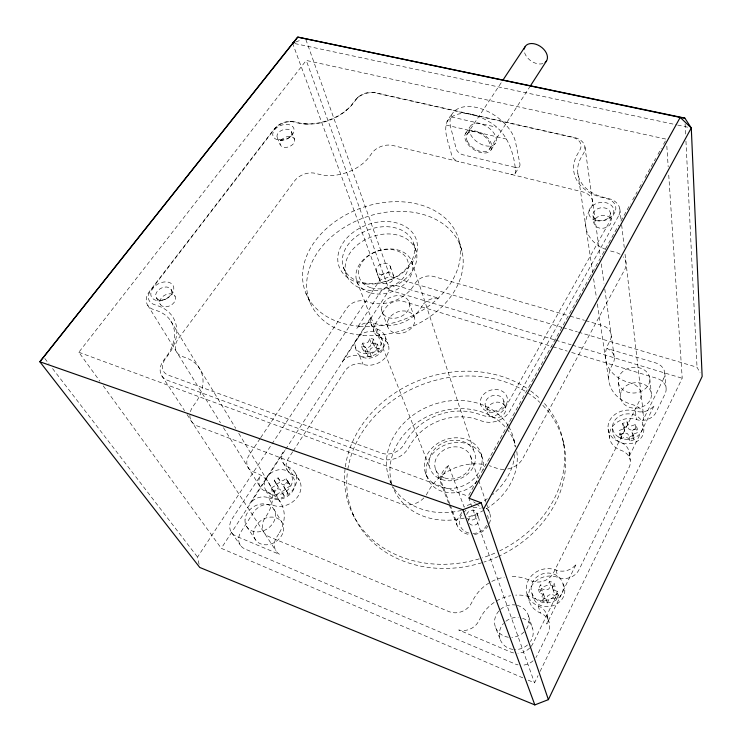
<?xml version="1.0" encoding="UTF-8"?>
<svg xmlns="http://www.w3.org/2000/svg" width="742" height="742" viewBox="0 0 742 742"><rect width="100%" height="100%" fill="white"/><g stroke="black" fill="none" stroke-linecap="round" stroke-linejoin="round"><path stroke-width="0.56" stroke-dasharray="3.71 2.78" d="M450.236 505.098L456.293 521.301A17.381 15.109 -20.5 0 0 469.714 534.546M449.828 504.031L440.498 479.684C440.488 473.925 443.92 468.712 448.576 465.549L464.149 507.111A17.381 15.109 -20.5 0 1 472.524 504.013M379.236 348.555L378.179 351.968L374.729 351.717L372.206 353.275L371.278 356.243L369.21 356.318L367.29 355.947L365.481 351.55L366.418 348.573L364.971 346.718L361.521 346.468L362.606 343.064L366.047 343.314L368.579 341.756L369.507 338.816L371.566 338.732L373.486 339.094L375.248 343.527L374.33 346.468L375.786 348.304L379.236 348.555L377.483 344.13L374.024 343.88L372.558 342.034L373.486 339.094M377.483 344.13L376.417 347.553L378.179 351.968M367.29 355.947L368.227 352.979L366.78 351.133L363.348 350.883L364.424 347.479L362.606 343.064M451.581 114.945C439.858 126.298 448.966 142.538 451.72 155.542A6.567 3.784 34.5 0 0 458.593 161.552M369.507 338.816L371.288 343.24L370.36 346.18L367.856 347.729L364.424 347.479M371.278 356.243L369.479 351.847L370.416 348.87L372.948 347.302L376.417 347.553M287.924 493.356L286.171 490.666L287.098 487.902L290.437 485.787L286.087 478.701L282.739 480.825L279.799 480.51L278.065 477.857L274.197 480.297L278.306 486.956L277.378 489.711L274.03 491.825L276.015 494.923L279.372 492.799L282.303 493.124L284.047 495.814L287.924 493.356L283.824 486.678L284.752 483.905L288.109 481.781L287.358 480.083M558.457 595.307L556.361 599.564L552.438 598.015L549.126 599.248L547.29 602.949L544.897 602.337L542.782 601.159L541.651 597.356L543.496 593.656L542.309 590.632L538.404 589.092L540.538 584.844L544.433 586.375L547.754 585.141L549.581 581.478L551.974 582.071L554.098 583.24L555.155 587.098L553.346 590.753L554.543 593.758L558.457 595.307L557.418 591.476L553.476 589.927L552.271 586.913L554.098 583.24M557.418 591.476L555.304 595.752L556.361 599.564M274.197 480.297L275.922 482.959L274.985 485.722L271.618 487.846L274.763 493.532M542.782 601.159L544.619 597.468L543.441 594.453L539.555 592.914L541.669 588.694L540.538 584.844M528.156 680.136L534.528 682.872L538.052 675.6M540.074 671.436L682.213 378.244L668.663 173.832M461.812 512.499L456.321 520.977M634.169 439.691L632.629 436.556L633.918 433.949L637.684 432.549L637.137 428.125L635.347 424.526L631.572 425.927L628.511 424.934L626.99 421.827L622.64 423.441L623.261 427.865L624.773 430.963L623.475 433.56L619.718 434.951L620.293 436.862L621.453 438.559L625.218 437.168L628.27 438.17L629.8 441.305L634.169 439.691L633.594 435.285L632.054 432.141L633.343 429.525L637.137 428.125M547.29 602.949L546.186 599.156L548.032 595.446L551.362 594.203L555.304 595.752M549.581 581.478L550.666 585.336L548.848 588.99L545.546 590.215L541.669 588.694M622.64 423.441L624.152 426.539L622.853 429.145L619.069 430.546L619.718 434.951M468.768 495.257L588.898 278.779M589.463 277.768L600.13 258.55M602.374 254.506L618.652 225.169M620.896 221.125L630.44 203.929M632.685 199.876L637.174 191.788M639.418 187.745L642.785 181.669M645.03 177.626L650.651 167.506M651.207 166.496L655.696 158.408M657.941 154.355L661.317 148.289M663.561 144.245L666.362 139.181L306.242 60.436L78.838 352.264L99.864 381.202M440.498 479.684L448.576 465.549M515.31 173.201L519.632 166.254M491.056 149.94L495.517 143.02M292.663 451.822L288.258 458.63A14.46 11.584 -29.1 0 0 292.543 474.63A19.097 15.369 -31.1 0 1 298.182 496.018A19.097 15.369 -31.1 0 1 272.982 505.219A14.933 12.067 -33.2 0 0 253.523 512.388L241.039 531.699A15.118 12.234 -34.8 0 0 244.981 548.987L515.059 663.942A16.435 15.415 -22.2 0 0 518.074 664.888M293.294 450.848L344.882 371.019A13.773 10.759 -23.2 0 1 363.079 364.368A17.687 13.681 -21.8 0 0 386.647 355.817A17.687 13.681 -21.8 0 0 380.275 337.48A13.439 10.295 -20.5 0 1 375.443 323.735L385.757 307.782A13.328 10.147 -19.7 0 1 403.388 301.354L551.742 346.412M489.637 149.031L529.695 86.972M522.85 677.854L221.274 548.319L285.03 450.255M285.661 449.281L389.198 290.057L306.242 60.436M199.088 564.337L197.539 557.075L379.691 280.281L390.079 276.506L561.833 327.278M465.466 133.597L470.02 126.724M466.885 134.506L501.991 81.537M260.052 438.652L249.201 454.967A15.35 12.076 -30.5 0 0 253.319 471.838L256.5 473.081A37.833 30.005 -33.5 0 1 266.851 515.152L264.708 518.5A16.009 13.031 -33.1 0 0 269.161 536.744L448.873 611.575A16.927 15.22 -26.7 0 0 471.402 603.181L473.387 599.425A41.246 37.925 -21.4 0 1 489.47 582.72M260.692 437.687L346.866 308.134A14.126 10.648 -21.4 0 1 365.546 301.335L368.626 302.282A33.334 24.774 -19.6 0 0 413.433 285.967L415.149 283.277A14.089 10.629 -17.8 0 1 433.773 276.497L568.966 315.795M446.953 121.771C456.757 107.553 477.366 114.444 489.405 121.938C507.074 131.937 513.863 151.887 515.616 171.05A6.678 3.951 32.7 0 1 510.672 174.277M274.661 128.552L276.117 127.086M289.797 137.233L291.179 135.925M357.143 98.12L358.59 96.822M346.143 110.502L347.562 109.232M285.577 489.368L281.682 491.835L279.938 489.136L276.989 488.82L273.613 490.954L272.36 489.562M276.58 484.294L280.43 481.864L282.164 484.517L285.086 484.832L288.415 482.727L289.677 484.09M168.981 297.041L167.859 297.885M633.594 435.285L629.207 436.908L627.676 433.764L624.606 432.762L620.813 434.163L619.069 430.546M623.261 427.865L627.593 426.27L629.105 429.358L632.147 430.351L635.913 428.959L637.684 432.549M165.438 299.239L164.112 299.759M295.789 41.932L301.169 40.012M371.288 343.24L375.248 343.527M369.479 351.847L365.481 351.55M280.253 140.145A11.102 7.309 -20.8 0 0 293.86 128.468A11.102 7.309 -20.8 0 0 276.163 128.162A11.102 7.309 -20.8 0 0 280.253 140.145L282.155 140.164A7.726 5.092 -20.8 0 0 291.671 132.048A7.726 5.092 -20.8 0 0 279.363 131.816A7.726 5.092 -20.8 0 0 282.192 140.173M303.877 123.858L305.964 123.951M306.492 123.979L308.366 124.062M289.872 121.475L292.793 121.605M372.734 92.416L374.756 92.639M294.824 43.565L676.565 124.823M677.696 125.064L689.021 127.476M451.349 116.921L496.315 127.179M446.09 125.055L506.545 139.051M550.666 585.336L555.155 587.098M546.186 599.156L541.651 597.356M570.079 316.12L584.483 320.303M585.596 320.627L602.216 325.46A15.109 11.965 -9 0 1 609.989 340.819L608.421 343.796A37.109 29.652 -6 0 0 627.751 382.139L631.488 383.289A15.74 12.902 -6.6 0 1 639.892 399.901L553.634 572.527A16.843 15.192 -15 0 1 531.198 580.893L527.256 579.344A41.246 37.925 -21.4 0 0 509.476 576.59M562.946 327.602L577.35 331.86M578.463 332.184L697.026 367.234L700.096 372.772M389.198 290.057L554.58 339.827M555.684 340.161L571.229 344.835M572.332 345.169L682.213 378.244M552.846 346.746L567.24 351.114M571.665 352.459L656.92 378.355A14.831 12.095 -4.9 0 1 665.064 393.891L656.039 412.339A14.933 12.317 -5.2 0 1 636.432 419.582A19.617 16.454 -5.8 0 0 610.87 429.126A19.617 16.454 -5.8 0 0 621.137 450.375A15.257 13.004 -6.5 0 1 629.188 467.21L579.094 569.606A15.86 14.311 -11.4 0 1 558.012 577.462A20.878 19.134 -14.2 0 0 530.511 587.831A20.878 19.134 -14.2 0 0 540.38 612.957A16.278 15.128 -18.2 0 1 548.115 632.898L536.948 655.733A16.435 15.415 -22.2 0 1 535.9 657.57M78.838 352.264L468.211 496.268M473.646 501.787L475.427 503.178M476.308 503.864L481.651 508.02M44.817 358.497L49.037 363.988M52.561 368.561L197.539 557.075M103.259 385.877L221.274 548.319M231.606 532.654L240.538 545.481M246.585 526.468L255.73 540.093M161.71 375.684L184.508 410.632M187.04 414.518L275.959 550.833M147.677 305.24L220.439 422.782M223.463 427.68L260.303 487.188M273.817 509.16L281.969 522.322M268.372 497.743A19.283 15.443 -30.9 0 0 293.823 488.459A19.283 15.443 -30.9 0 0 288.193 466.968A14.608 11.631 -28.9 0 1 283.027 452.425L249.841 503.447A15.081 12.122 -33 0 1 268.372 497.743L272.982 505.219M265.784 490.184C273.677 511.544 306.529 490.898 290.864 474.342M170.799 320.989L235.761 428.394M238.757 433.347L280.355 502.121M156.339 297.811L160.42 304.545M275.922 482.959L278.306 486.956M281.682 491.835L284.047 495.814M278.065 477.857L280.43 481.864M283.824 486.678L286.171 490.666M171.17 289.565L175.131 296.336M286.087 478.701L288.415 482.727M288.109 481.781L290.437 485.787M282.897 462.479L287.284 470.159M288.193 466.968L292.543 474.63M295.13 472.839L299.443 480.491M352.311 513.176L354.518 517.452M305.899 293.201L309.998 302.346M390.023 480.853L390.886 482.782M392.62 486.65L393.483 488.579M380.275 337.48L376.992 329.04A13.56 10.332 -20.4 0 1 371.38 316.602L342.22 361.437A13.903 10.796 -23.1 0 1 359.592 356.067L363.079 364.368M355.455 347.182C358.395 368.338 392.898 355.585 381.24 337.768A13.727 10.564 -21.7 0 0 358.887 336.293A13.727 10.564 -21.7 0 0 364.981 353.554A13.727 10.564 -21.7 0 0 381.24 337.768M361.521 346.468L363.348 350.883M277.258 137.576L280.235 144.82M366.418 348.573L368.227 352.979M372.558 342.034L374.33 346.468M343.398 267.305L346.876 276.043M425.463 472.979L427.837 478.952M291.541 131.742L294.555 139.32A7.67 5.092 -20.8 0 1 285.151 147.408A7.67 5.092 -20.8 0 1 282.312 139.06A7.67 5.092 -20.8 0 1 294.555 139.32M370.824 323.475L374.153 331.924M356.8 281.181L430.017 468.452M435.554 469.25L448.78 503.67M449.198 504.746L457.053 525.178M498.856 611.009A17.465 16.12 -21.5 0 0 495.443 627.157L500.154 639.354M385.098 336.349L388.335 344.77M382.084 311.825L387.778 326.953M376.537 271.368L379.932 280.615M292.552 43.082L379.691 280.281M305.871 39.567L390.079 276.506M468.601 497.363L534.528 682.872M390.283 266.378L393.548 275.662M477.097 513.279L478.952 518.547M409.055 301.994L414.324 317.261M470.632 456.311L478.312 479.249M478.673 480.334L485.991 502.176M486.353 503.271L489.646 513.102M528.489 615.86L532.58 628.344M411.662 261.24L474.351 452.101M413.721 243.673A37.1 27.139 -19.5 0 1 367.55 283.37A37.1 27.139 -19.5 0 1 354.045 238.312A37.1 27.139 -19.5 0 1 413.721 243.673L416.039 250.917A36.831 27.083 -19.5 0 1 370.239 290.437A36.831 27.083 -19.5 0 1 356.754 245.472A36.831 27.083 -19.5 0 1 416.039 250.917M481.233 454.123A29.448 24.736 -20.1 0 1 445.395 488.134A29.448 24.736 -20.1 0 1 432.985 447.101A29.448 24.736 -20.1 0 1 481.233 454.123L482.699 458.695M527.015 593.999L529.306 601.187M531.986 593.489C536.485 618.438 574.688 604.359 562.371 582.155M538.191 605.843A16.454 15.239 -18.2 0 1 546.771 624.013L576.358 563.846A16.036 14.404 -11.6 0 1 556.046 570.069A21.11 19.264 -14.3 0 0 528.239 580.541A21.11 19.264 -14.3 0 0 538.191 605.843L540.38 612.957M546.91 615.081L549.015 622.139M538.404 589.092L539.555 592.914M485.398 405.976L487.429 412.784M543.496 593.656L544.619 597.468M552.271 586.913L553.346 590.753M459.344 241.614L461.988 251.232M513.733 439.032L515.978 447.166M503.781 400.847A9.544 7.81 -15.8 0 1 491.492 410.957A9.544 7.81 -15.8 0 1 488.329 397.795A9.544 7.81 -15.8 0 1 503.781 400.847L505.673 407.701A9.47 7.782 -15.8 0 1 493.476 417.746A9.47 7.782 -15.8 0 1 490.323 404.64A9.47 7.782 -15.8 0 1 505.673 407.701M556.046 570.069L558.012 577.462M563.299 441.824L564.31 446.498M618.309 382.223L618.466 383.048A15.851 12.864 -6.2 0 0 644.019 389.754A15.851 12.864 -6.2 0 0 639.947 367.967A15.851 12.864 -6.2 0 0 618.309 382.223L620.433 397.471M608.115 429.126L609.442 437.455M612.632 428.524C611.417 451.897 650.456 446.87 642.841 424.47M577.842 173.35L592.747 273M593.6 278.732L596.512 298.219M597.375 303.951L608.913 381.091M620.813 434.163L621.453 438.559M592.951 215.551L594.027 223.138M624.152 426.539L624.773 430.963M584.928 146.907L600.315 257.047M601.27 263.892L603.979 283.277M604.767 288.972L614.274 356.995M629.105 451.952L630.246 460.179M629.207 436.908L629.8 441.305M626.99 421.827L627.593 426.27M632.054 432.141L632.629 436.556M610.314 212.833A8.783 6.437 -9.3 0 1 598.154 220.42A8.783 6.437 -9.3 0 1 596.438 209.402A8.783 6.437 -9.3 0 1 610.314 212.833L611.26 220.448A8.719 6.418 -9.2 0 1 599.193 227.998A8.719 6.418 -9.2 0 1 597.477 217.007A8.719 6.418 -9.2 0 1 611.26 220.448M635.347 424.526L635.913 428.959M635.384 411.124A19.821 16.537 -6 0 0 609.562 420.751A19.821 16.537 -6 0 0 619.922 442.102A15.406 13.078 -6.7 0 1 628.734 457.295L654.314 405.299A15.081 12.382 -5.4 0 1 635.384 411.124L636.432 419.582M619.83 208.91L621.239 221.227M621.657 224.882L624.254 247.448M625.042 254.283L643.583 415.845M649.797 378.698L651.383 394.067M664.786 372.948L666.112 388.409M666.826 146.118L668.199 166.904M685.107 123.868L685.617 134.246M685.96 141.165L697.026 367.234M491.779 581.45A41.246 37.925 -21.4 0 1 504.254 577.22M426.196 495.025A19.7 16.584 -24.2 0 0 426.835 493.987L429.238 489.813A48.156 41.561 -20.2 0 1 485.472 464.789M423.868 497.938A19.7 16.584 -24.2 0 1 400.559 503.697L197.261 425.954A18.429 13.875 -30.3 0 1 189.878 415.103M507.778 468.99A19.607 16.537 -15.8 0 0 522.748 458.547L624.662 269.68A18.096 13.708 -8.7 0 0 623.169 256.825M503.948 469.38A19.607 16.537 -15.8 0 1 496.583 468.211L492.057 466.607A48.156 41.561 -20.2 0 0 489.284 465.716M620.117 254.302A18.096 13.708 -8.7 0 0 615.192 252.215L610.926 251.093A42.554 31.312 -8.1 0 1 608.394 250.351M605.945 249.479A42.554 31.312 -8.1 0 1 589.287 210.978L591.114 207.797A17.27 12.558 -10.5 0 0 582.461 191.826L393.019 145.525A15.962 10.972 -17.8 0 0 371.909 153.13L369.896 155.987A37.712 25.478 -19.3 0 1 319.06 174.305L315.647 173.405A16.018 11 -20.9 0 0 294.453 181.039L178.432 338.584A17.576 12.716 -28.4 0 0 182.291 356.503L185.834 357.755A43.463 31.776 -30.8 0 1 195.619 402.693L193.031 406.347A18.429 13.875 -30.3 0 0 190.082 413.146M533.108 660.788A16.435 15.415 -22.2 0 1 522.322 665.222M531.179 646.356A16.76 15.61 -21.8 0 0 532.877 643.62L557.687 593.053A16.398 14.942 -14.7 0 1 536.893 599.415L533.053 597.885A40.114 37.258 -21.7 0 0 515.718 595.13M529.751 647.998A16.76 15.61 -21.8 0 1 517.953 653.266M513.622 652.932A16.76 15.61 -21.8 0 1 510.552 651.977L458.76 629.977A16.472 14.961 -27.4 0 0 478.729 621.128L480.649 617.446A40.114 37.258 -21.7 0 1 510.635 595.733M376.992 329.04A17.845 13.727 -21.7 0 1 383.382 347.451A17.845 13.727 -21.7 0 1 359.592 356.067M477.356 481.057A29.281 24.672 -20.2 0 1 430.008 482.745A29.281 24.672 -20.2 0 1 450.227 443.308A29.281 24.672 -20.2 0 1 482.977 470.103M544.507 403.555A112.042 94.271 -20.2 0 1 499.793 550.814M494.784 553.142A112.042 94.271 -20.2 0 1 482.383 557.873M479.211 558.856A112.042 94.271 -20.2 0 1 345.197 467.887M345.336 466.857A112.042 94.271 -20.2 0 1 417.032 381.23A112.042 94.271 -20.2 0 1 529.89 390.357M530.743 390.978A112.042 94.271 -20.2 0 1 540.25 399.057M542.81 405.308A111.411 94.002 -20.2 0 1 499.255 556.018M498.262 556.481A111.411 94.002 -20.2 0 1 483.923 562.084M481.827 562.751A111.411 94.002 -20.2 0 1 347.534 471.272M347.831 469.213A111.411 94.002 -20.2 0 1 417.152 386.638A111.411 94.002 -20.2 0 1 526.718 392.212M527.599 392.787A111.411 94.002 -20.2 0 1 539.87 402.414M508.734 426.622A65.444 54.741 -20.1 0 1 514.874 446.174M514.827 454.447A65.444 54.741 -20.1 0 1 492.484 494.701M487.336 498.652A65.444 54.741 -20.1 0 1 482.754 501.629M461.403 510.403A65.444 54.741 -20.1 0 1 393.306 487.271M391.535 484.118A65.444 54.741 -20.1 0 1 423.914 408.554A65.444 54.741 -20.1 0 1 508.279 425.852M506.962 428.941A64.804 54.472 -20.1 0 1 515.755 446.304M516.812 451.581A64.804 54.472 -20.1 0 1 468.452 516.896M464.242 518.055A64.804 54.472 -20.1 0 1 392.833 486.919M391.72 483.524A64.804 54.472 -20.1 0 1 427.93 416.225A64.804 54.472 -20.1 0 1 506.387 428.245M522.591 618.272A17.131 15.925 -21.8 0 1 530.447 641.598M527.534 644.937A17.131 15.925 -21.8 0 1 515.161 649.575M512.945 649.408A17.131 15.925 -21.8 0 1 500.191 629.04L500.581 628.047A17.131 15.925 -21.8 0 1 503.484 623.493M505.896 621.23A17.131 15.925 -21.8 0 1 518.333 617.427M517.276 605.37A17.465 16.12 -21.5 0 1 525.633 630.208M524.14 631.915A17.465 16.12 -21.5 0 1 511.832 637.387M508.428 637.248A17.465 16.12 -21.5 0 1 495.443 627.157M500.451 609.432A17.465 16.12 -21.5 0 1 515.106 604.943M486.696 525.308A14.617 12.716 -20.5 0 1 470.771 533.396M468.953 533.081A14.617 12.716 -20.5 0 1 462.609 513.381M463.871 512.045A14.617 12.716 -20.5 0 1 466.069 510.301M473.118 507.695A14.617 12.716 -20.5 0 1 480.362 508.483M487.531 515.365A14.617 12.716 -20.5 0 1 488.227 518.621M486.362 508.168A17.381 15.109 -20.5 0 1 488.672 524.919M488.134 525.846A17.381 15.109 -20.5 0 1 474.203 534.518M468.452 521.125A5.463 4.758 -20.5 0 1 475.437 515.718A5.463 4.758 -20.5 0 1 478.108 523.027A5.463 4.758 -20.5 0 1 469.296 523.435M466.644 514.605A5.5 4.777 -20.5 0 1 474.435 510.682A5.5 4.777 -20.5 0 1 475.947 518.129A5.5 4.777 -20.5 0 1 467.377 518.194M542.977 63.571A12.883 8.626 35.2 0 1 524.325 51.569M245.036 519.762L244.999 520.671A16.138 13.004 -33.4 0 0 262.39 531.133A16.138 13.004 -33.4 0 0 274.92 511.461L274.614 510.663A16.138 13.004 -33.4 0 0 258.123 504.653A16.138 13.004 -33.4 0 0 245.036 519.762M621.202 391.693L620.906 392.499A15.573 12.753 -5.8 0 0 638.408 407.97A15.573 12.753 -5.8 0 0 648.703 387.797A15.573 12.753 -5.8 0 0 622.482 389.392L621.202 391.693M282.628 533.452L282.248 534.342A15.851 12.892 -33.9 0 1 280.736 536.911L280.124 537.727A15.851 12.892 -33.9 0 1 260.498 543.803A15.851 12.892 -33.9 0 1 255.165 527.367L257.307 524.038A15.851 12.892 -33.9 0 1 276.395 517.907A15.851 12.892 -33.9 0 1 282.628 533.452M663.719 378.485L643.082 420.009A15.341 12.735 -6.1 0 0 634.215 405.197L630.561 404.047A36.2 29.309 -5.5 0 1 611.631 366.094L613.161 363.163A14.738 11.835 -8.6 0 0 607.234 348.555L655.446 362.829A15.09 12.197 -5.2 0 1 663.719 378.485M388.66 319.06L388.289 319.774A14.126 10.833 -19.7 0 0 394.345 332.787A14.126 10.833 -19.7 0 0 412.181 327.241L412.691 326.573A14.126 10.833 -19.7 0 0 408.953 311.992A14.126 10.833 -19.7 0 0 390.06 317.019L388.66 319.06M614.96 212.082L504.987 408.267A16.649 13.616 -16 0 1 484.285 415.891L475.353 413.016A55.474 46.486 -19.9 0 0 408.109 437.752L403.184 445.738A16.732 13.653 -23.5 0 1 382.371 453.399L167.673 374.923A15.582 11.316 -29.5 0 1 164.631 359.953L169.668 352.914A49.714 35.004 -30 0 0 160.059 306.604L153.297 304.192A14.821 10.314 -27.7 0 1 150.524 290.586L275.588 127.661A13.449 8.858 -20.7 0 1 292.2 121.697L298.859 123.228A42.851 27.742 -19.2 0 0 352.895 103.843L356.967 98.463A13.402 8.83 -17.8 0 1 373.504 92.527L573.399 137.604A14.562 10.184 -11 0 1 580.114 149.624L576.627 155.699A48.638 34.457 -8.7 0 0 599.304 196.732L607.587 198.865A15.285 11.167 -9.4 0 1 614.96 212.082M618.411 216.237L509.847 410.947A20.757 17.001 -16 0 1 482.133 421.159L477.356 419.536A51.059 42.851 -19.9 0 0 410.799 444.031L408.221 448.363A20.859 17.057 -23.6 0 1 380.368 458.621L167.692 380.396A19.431 14.135 -29.5 0 1 163.63 360.334L166.394 356.568A45.772 32.286 -30 0 0 156.998 310.712L153.325 309.46A18.485 12.892 -27.7 0 1 149.624 291.216L273.408 130.008A16.778 11.065 -20.7 0 1 295.613 122.04L299.156 122.903A39.474 25.599 -19.2 0 0 352.413 103.797L354.546 100.893A16.723 11.037 -17.8 0 1 376.658 92.954L574.429 137.53A18.16 12.725 -11 0 1 583.435 153.64L581.496 156.896A44.78 31.785 -8.7 0 0 604.034 197.446L608.523 198.541A19.069 13.95 -9.3 0 1 618.411 216.237M278.732 533.925L276.673 537.208A15.601 12.855 -33.8 0 0 279.576 554.395L236.095 536.188A15.387 12.336 -34.3 0 1 232.181 518.732L260.182 476.104A14.97 11.946 -31 0 0 265.228 491.176L268.354 492.419A36.896 29.643 -34.1 0 1 278.732 533.925M422.504 305.389L420.835 308.051A32.592 24.597 -19.6 0 1 377.038 324.013L374.024 323.067A13.81 10.564 -21.5 0 0 356.754 328.409L380.089 292.534A13.541 10.193 -19.6 0 1 398 286.013L439.097 298.377A13.764 10.546 -17.8 0 0 422.504 305.389M472.311 130.314L469.352 130.675A15.192 9.034 34.3 0 0 469.825 146.369A15.192 9.034 34.3 0 0 490.156 151.08A15.192 9.034 34.3 0 0 482.754 133.783L479.249 131.918L472.311 130.314M514.994 167.358L463.017 154.809A6.539 3.812 34.6 0 1 456.182 148.808L450.728 127.439A37.017 22.241 34.4 0 1 476.911 107.544A37.017 22.241 34.4 0 1 515.616 142.501L519.957 164.103A6.65 3.979 32.8 0 1 514.994 167.358M381.62 309.739L381.583 309.006A14.358 10.889 -19.6 0 1 402.275 296.225A14.358 10.889 -19.6 0 1 403.175 315.294A14.358 10.889 -19.6 0 1 381.62 309.739M618.457 436.973A15.248 12.725 -6 0 0 642.832 427.8A15.248 12.725 -6 0 0 621.954 414.991A15.248 12.725 -6 0 0 618.457 436.973M274.178 494.988A14.831 11.881 -30.9 0 0 292.135 477.18A14.831 11.881 -30.9 0 0 268.79 474.834A14.831 11.881 -30.9 0 0 274.178 494.988M540.473 601.734A16.231 14.821 -14.3 0 0 563.308 585.911A16.231 14.821 -14.3 0 0 537.894 576.154A16.231 14.821 -14.3 0 0 540.473 601.734M379.913 274.243A7.318 5.407 -19.5 0 0 390.542 267.769A7.318 5.407 -19.5 0 0 379.802 264.653A7.318 5.407 -19.5 0 0 379.913 274.243M383.28 283.49A7.244 5.389 -19.5 0 0 393.807 277.054A7.244 5.389 -19.5 0 0 383.15 273.928A7.244 5.389 -19.5 0 0 383.28 283.49M370.61 292.979A29.188 21.611 -19.5 0 0 412.784 266.805A29.188 21.611 -19.5 0 0 369.627 254.729A29.188 21.611 -19.5 0 0 370.61 292.979M371.39 287.905A25.599 18.921 -19.5 0 0 408.425 265.005A25.599 18.921 -19.5 0 0 370.629 254.395A25.599 18.921 -19.5 0 0 371.39 287.905M444.746 477.959A18.698 15.703 -20.1 0 0 471.485 460.337A18.698 15.703 -20.1 0 0 443.197 450.45A18.698 15.703 -20.1 0 0 444.746 477.959M441.694 479.499A23.633 19.821 -20.1 0 0 475.446 457.174A23.633 19.821 -20.1 0 0 439.663 444.801A23.633 19.821 -20.1 0 0 441.694 479.499M596.327 220.597A12.642 9.247 -9.3 0 0 613.782 209.671A12.642 9.247 -9.3 0 0 593.813 204.792A12.642 9.247 -9.3 0 0 596.327 220.597M161.83 300.083A8.487 5.908 -27.7 0 0 171.337 289.909A8.487 5.908 -27.7 0 0 157.842 290.632A8.487 5.908 -27.7 0 0 161.83 300.083M159.688 300.686A12.215 8.487 -27.6 0 0 173.34 286.06A12.215 8.487 -27.6 0 0 153.928 287.126A12.215 8.487 -27.6 0 0 159.688 300.686M489.534 412.088A13.736 11.223 -15.8 0 0 507.194 397.526A13.736 11.223 -15.8 0 0 484.943 393.186A13.736 11.223 -15.8 0 0 489.534 412.088M365.648 283.926A40.912 29.884 -19.4 0 0 416.485 240.139A40.912 29.884 -19.4 0 0 350.66 234.361A40.912 29.884 -19.4 0 0 365.648 283.926M165.874 306.817A8.431 5.899 -27.7 0 0 175.297 296.689A8.431 5.899 -27.7 0 0 161.886 297.384A8.431 5.899 -27.7 0 0 165.874 306.817M363.153 335.356A80.331 59.499 -19.5 0 0 460.93 247.476A80.331 59.499 -19.5 0 0 330.682 237.542A80.331 59.499 -19.5 0 0 363.153 335.356M359.49 326.248A81.091 59.666 -19.5 0 0 458.278 237.848A81.091 59.666 -19.5 0 0 326.897 228.165A81.091 59.666 -19.5 0 0 359.49 326.248M467.423 141.434A13.504 8.032 34.3 0 0 488.199 150.57A13.504 8.032 34.3 0 0 479.276 133.087A13.504 8.032 34.3 0 0 467.423 141.434M470.586 134.525A15.137 9.09 34.4 0 0 493.894 144.764A15.137 9.09 34.4 0 0 483.969 125.064A15.137 9.09 34.4 0 0 470.586 134.525"/><path stroke-width="1.11" d="M548.384 699.641L702.145 376.463L691.284 127.958L684.829 118.099L297.728 37.1L39.855 361.762L199.756 567.454L534.843 704.9L548.384 699.641L481.168 502.77L469.194 498.327L680.201 117.421L684.829 118.099M483.432 509.402L691.284 127.958L680.201 117.421L297.728 37.1L39.855 361.762L462.869 509.754L481.168 502.77M530.326 86.007L546.594 60.798M502.631 80.572L524.965 46.867M292.552 43.082L294.713 42.313M462.869 509.754L534.843 704.9M524.251 49.065A12.883 8.626 35.2 0 1 540.111 46.254A12.883 8.626 35.2 0 1 545.101 62.476"/></g></svg>
